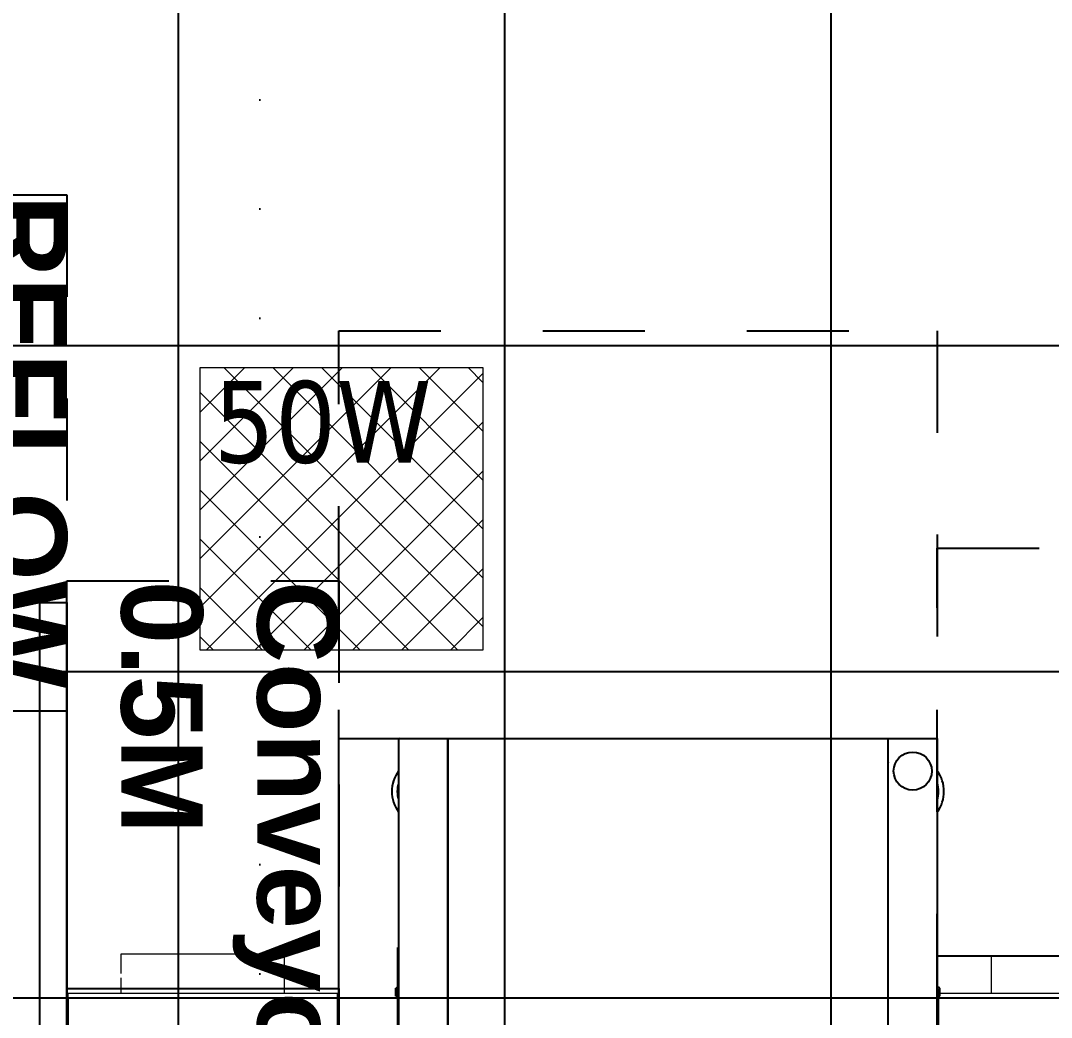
# Model space of a CAD drawing. Header units: centimetres. Extents: x 405564 to 502064, y 46284 to 60634.
# Drawn here: x 455470.7 to 455660.2, y 53059 to 53242.3 of the extents above; entities that cross this region are included whole.
import ezdxf
from ezdxf import colors
from ezdxf.entities.mleader import LeaderData, LeaderLine
from ezdxf.math import Vec2, Vec3
from ezdxf.xclip import XClip

# ---------------------------------------------------------------- set-up
doc = ezdxf.new("R2010")
doc.units = ezdxf.units.CM
doc.header["$XCLIPFRAME"] = 0
for name, pattern in [('3+1_3b$0$DASHED', [0.25, 0.125, -0.125]), ('ACAD_ISO07W100', [3, 0, -3]), ('DASHED', [19.05, 12.7, -6.35]), ('DOT', [0.25, 0, -0.25])]:
    doc.linetypes.add(name, pattern=pattern)
doc.layers.get('0').update_dxf_attribs({"color": 8, "lineweight": 9})
for name, color, linetype, lineweight in [('---___EB_draft00_ALTYAPI_helikoptermania', 8, 'Continuous', 0), ('0-KRCN-AYDINLATMA-130426', 8, 'Continuous', 9), ('0-KRCN-MİMARİ-220526', 8, 'Continuous', 9), ('OL_Ic', 8, 'Continuous', 9)]:
    doc.layers.add(name, color=color, linetype=linetype, lineweight=lineweight)
for name, color, linetype in [('---___EB_draft03_cihazlar', 8, 'Continuous'), ('0-KRCN-ASMATAVAN-130426', 8, 'Continuous'), ('AS_DOS_TERAS_UST', 8, 'ACAD_ISO07W100'), ('AS_DUV', 8, 'Continuous'), ('AS_PYZ_BINA', 8, 'Continuous')]:
    doc.layers.add(name, color=color, linetype=linetype)
doc.styles.add('Kalin02', font='arialbd.ttf')
doc.styles.add('Normal_ITL', font='swissi.ttf')
doc.styles.add('TAHOMA', font='tahoma.ttf')

# ---------------------------------------------------------------- blocks, each defined once
blk = doc.blocks.new('50W 60x60 cm  SIVA ALTI LED ARMATÜR')
at = {"layer": '0-KRCN-AYDINLATMA-130426'}
h = blk.add_hatch(dxfattribs=at)
h.set_pattern_fill('ANSI37', color=256, scale=0.2)
h.paths.add_polyline_path([(-2.6, 2.594), (2.6, 2.594), (2.6, -2.606), (-2.6, -2.606)])
for points in [[(-3, 2.994), (3, 2.994), (3, -3.007), (-3, -3.007)], [(-2.6, 2.594), (2.6, 2.594), (2.6, -2.606), (-2.6, -2.606)]]:
    blk.add_lwpolyline(points, close=True, dxfattribs=at)
at = {"layer": '0-KRCN-AYDINLATMA-130426', "insert": (-2.35, 2.344), "char_height": 1.5, "attachment_point": 1, "style": 'TAHOMA'}
blk.add_mtext_dynamic_manual_height_columns('{\\fTahoma|b0|i0|c162|p34;50W}', width=1.5, gutter_width=1.25, heights=[0], dxfattribs=at)
blk = doc.blocks.new('G$C27E741DA')
at = {"layer": '0-KRCN-AYDINLATMA-130426', "xscale": 10, "yscale": 10, "zscale": 10}
blk.add_blockref('50W 60x60 cm  SIVA ALTI LED ARMATÜR', (17465.68, 6018.55), dxfattribs=at)
blk = doc.blocks.new('REFLOW')
at = {"layer": '---___EB_draft03_cihazlar'}
for p, q in [((275624.62, -40403.96), (275473.62, -40403.96)), ((275473.62, -40868.96), (275473.62, -40403.96)), ((275493.62, -40403.96), (275493.62, -40868.96)), ((275624.62, -40408.96), (275473.62, -40408.96))]:
    blk.add_line(p, q, dxfattribs=at)
at = {"layer": '---___EB_draft03_cihazlar', "color": 1, "linetype": '3+1_3b$0$DASHED', "ltscale": 150}
blk.add_lwpolyline([(275398.62, -40403.96), (275699.62, -40403.96), (275699.62, -40868.96), (275398.62, -40868.96), (275398.62, -40403.96)], dxfattribs=at)
at = {"layer": '---___EB_draft03_cihazlar', "color": 1}
blk.add_lwpolyline([(275473.62, -40403.96), (275624.62, -40403.96), (275624.62, -40868.96), (275473.62, -40868.96), (275473.62, -40403.96)], dxfattribs=at)
at = {"layer": '---___EB_draft03_cihazlar', "insert": (275398.62, -40403.96), "char_height": 15, "attachment_point": 1, "style": 'Kalin02'}
blk.add_mtext_dynamic_manual_height_columns('REFLOW', width=590.7316, gutter_width=750, heights=[137.08], dxfattribs=at)
blk = doc.blocks.new('AOI')
at = {"layer": '---___EB_draft03_cihazlar', "linetype": 'Continuous'}
for p, q in [((274949.64, -39777.35), (275075.74, -39777.35)), ((274970.09, -39777.19), (275037.49, -39777.19)), ((275028.09, -39777.19), (275028.09, -39777.1)), ((275028.13, -39777.1), (275028.09, -39777.1)), ((275028.13, -39777.01), (275028.13, -39777.19)), ((275028.13, -39777.01), (275028.41, -39777.01)), ((275028.41, -39777.01), (275028.41, -39777.19)), ((275028.45, -39777.11), (275028.41, -39777.11)), ((275028.45, -39777.15), (275028.41, -39777.15)), ((275028.48, -39777.1), (275028.45, -39777.13)), ((275028.45, -39777.11), (275028.45, -39777.19)), ((275028.45, -39777.19), (275028.45, -39777.13)), ((275028.54, -39776.85), (275028.47, -39777.19)), ((275028.48, -39777.15), (275028.48, -39777.1)), ((275028.49, -39777.1), (275028.48, -39777.1)), ((275028.49, -39777.1), (275028.48, -39777.1)), ((275028.54, -39776.85), (275029.99, -39776.85)), ((275030.14, -39777), (275029.99, -39776.85)), ((275030.14, -39777), (275030.14, -39777.19)), ((275037.49, -39777.19), (275037.49, -39777.35)), ((275075.94, -39777.55), (275075.94, -39786.15)), ((275075.74, -39786.35), (274949.64, -39786.35)), ((275075.74, -39786.4), (275003.44, -39786.4)), ((275025.22, -39786.4), (275025.22, -39786.35)), ((275025.33, -39786.35), (275025.33, -39786.4)), ((275026.23, -39786.4), (275026.23, -39786.35)), ((275026.34, -39786.4), (275026.34, -39786.35)), ((275026.49, -39786.4), (275026.49, -39786.35)), ((275027.02, -39786.35), (275027.02, -39786.4)), ((275027.47, -39786.4), (275027.47, -39786.35)), ((275027.84, -39786.4), (275027.84, -39786.35)), ((275028.13, -39786.35), (275028.13, -39786.4)), ((275028.41, -39786.35), (275028.41, -39786.4)), ((275028.44, -39786.4), (275028.44, -39786.35)), ((275030.14, -39786.35), (275030.14, -39786.4)), ((275070.44, -39786.4), (275070.44, -39786.35)), ((275075.94, -39786.6), (275075.94, -39867.1)), ((274949.64, -39867.35), (275075.74, -39867.35)), ((275075.74, -39867.3), (275003.44, -39867.3)), ((275060.94, -39867.35), (275060.94, -39867.3)), ((275065.54, -39867.3), (275065.54, -39867.35)), ((275070.24, -39867.3), (275070.24, -39867.35)), ((275070.44, -39867.35), (275070.44, -39867.3)), ((275075.94, -39867.55), (275075.94, -39876.15)), ((275075.74, -39876.35), (274949.64, -39876.35)), ((275037.49, -39876.51), (275037.49, -39876.35)), ((275028.09, -39876.6), (275028.09, -39876.51)), ((275028.13, -39876.6), (275028.09, -39876.6)), ((275028.13, -39876.51), (275028.13, -39876.69)), ((275028.13, -39876.69), (275028.41, -39876.69)), ((275028.41, -39876.51), (275028.41, -39876.69)), ((275028.45, -39876.55), (275028.41, -39876.55)), ((275028.45, -39876.59), (275028.41, -39876.59)), ((275028.45, -39876.59), (275028.45, -39876.51)), ((275028.45, -39876.57), (275028.45, -39876.51)), ((275028.48, -39876.6), (275028.45, -39876.57)), ((275028.47, -39876.51), (275028.54, -39876.85)), ((275028.48, -39876.6), (275028.48, -39876.55)), ((275028.49, -39876.6), (275028.48, -39876.6)), ((275028.49, -39876.6), (275028.48, -39876.6)), ((275028.54, -39876.85), (275029.99, -39876.85)), ((275029.99, -39876.85), (275030.14, -39876.7)), ((275030.14, -39876.7), (275030.14, -39876.51))]:
    blk.add_line(p, q, dxfattribs=at)
at = {"layer": '---___EB_draft03_cihazlar', "color": 1, "linetype": '3+1_3b$0$DASHED', "ltscale": 150}
blk.add_lwpolyline([(274874.94, -39766.35), (275150.94, -39766.35), (275150.94, -39876.35), (274874.94, -39876.35)], close=True, dxfattribs=at)
at = {"layer": '---___EB_draft03_cihazlar', "color": 1}
blk.add_lwpolyline([(274949.94, -39766.35), (275075.94, -39766.35), (275075.94, -39876.35), (274949.94, -39876.35), (274949.94, -39766.35)], dxfattribs=at)
at = {"layer": '---___EB_draft03_cihazlar', "linetype": 'Continuous'}
blk.add_circle((275069.94, -39871.85), 3.5, dxfattribs=at)
for centre, radius, start, end in [((275029.39, -39777.35), 0.4, 23.7878, 156.2122), ((275029.39, -39777.35), 0.225, 46.0426, 133.9574), ((275029.39, -39777.35), 0.2, 53.1454, 126.8609), ((275066.19, -39782.6), 6.5, 53.9403, 126.0597), ((275066.19, -39782.6), 5.5, 73.027, 106.9261), ((275075.74, -39777.55), 0.2, 0, 90), ((275066.19, -39782.6), 6.5, 324.1813, 324.7056), ((275068.24, -39867.4), 0.35, 163.0656, 171.3861), ((275068.24, -39867.4), 0.21, 150, 165.731), ((275068.24, -39867.4), 0.21, 14.269, 30), ((275068.24, -39867.4), 0.35, 8.6139, 16.9344), ((275066.19, -39871.1), 6.5, 35.2944, 35.8187), ((275074.43, -39867.31), 0.2, 180, 192.505), ((275066.19, -39871.1), 6.5, 233.9403, 306.0597), ((275066.19, -39871.1), 5.5, 253.027, 286.9261), ((275075.74, -39876.15), 0.2, 270, 0), ((275029.39, -39876.35), 0.4, 203.6323, 336.3677), ((275029.39, -39876.35), 0.225, 225.9097, 314.0903), ((275029.39, -39876.35), 0.2, 255, 306.8546)]:
    blk.add_arc(centre, radius, start, end, dxfattribs=at)
blk.add_ellipse((275025.84, -39786.68), major_axis=(0.3, 0), ratio=0.999712, start_param=1.231318, end_param=1.910275, dxfattribs=at)
blk = doc.blocks.new('Conveyor0.5M')
at = {"layer": '---___EB_draft03_cihazlar', "linetype": 'Continuous', "lineweight": 15}
for p, q in [((276846.57, -40180.96), (276847.67, -40180.96)), ((276846.57, -40180.98), (276846.57, -40180.96)), ((276846.57, -40181.16), (276846.57, -40180.98)), ((276846.57, -40230.66), (276846.57, -40181.16)), ((276847.67, -40181.16), (276846.57, -40181.16)), ((276847.67, -40180.96), (276854.52, -40180.96)), ((276847.67, -40181.16), (276861.82, -40181.16)), ((276858.79, -40181.16), (276847.67, -40181.16)), ((276839.37, -40220.91), (276839.37, -40190.91)), ((276839.47, -40190.91), (276839.37, -40190.91)), ((276842.96, -40190.91), (276839.47, -40190.91)), ((276846.57, -40190.91), (276843.78, -40190.91)), ((276839.47, -40220.91), (276839.37, -40220.91)), ((276842.96, -40220.91), (276839.47, -40220.91)), ((276846.57, -40220.91), (276843.78, -40220.91)), ((276846.57, -40230.84), (276846.57, -40230.66)), ((276847.67, -40230.66), (276846.57, -40230.66)), ((276846.57, -40230.86), (276846.57, -40230.84)), ((276847.67, -40230.66), (276861.82, -40230.66)), ((276858.79, -40230.66), (276847.67, -40230.66)), ((276847.67, -40230.86), (276846.57, -40230.86)), ((276847.67, -40230.86), (276854.52, -40230.86))]:
    blk.add_line(p, q, dxfattribs=at)
at = {"layer": '---___EB_draft03_cihazlar', "color": 1, "linetype": '3+1_3b$0$DASHED', "ltscale": 150}
blk.add_lwpolyline([(276770.72, -40180.91), (277000.72, -40180.91), (277000.72, -40230.91), (276770.72, -40230.91), (276770.72, -40180.91)], dxfattribs=at)
at = {"layer": '---___EB_draft03_cihazlar', "color": 1}
blk.add_lwpolyline([(276845.72, -40180.91), (276925.72, -40180.91), (276925.72, -40230.91), (276845.72, -40230.91), (276845.72, -40180.91)], dxfattribs=at)
at = {"layer": '---___EB_draft03_cihazlar', "linetype": 'Continuous', "lineweight": 15}
for points, knots in [([(276846.57, -40181), (276846.57, -40181), (276846.57, -40181.02), (276846.57, -40180.99), (276846.57, -40180.96), (276846.57, -40180.96)], [0, 0, 0, 0, 0.052266, 0.883064, 1, 1, 1, 1]), ([(276846.57, -40230.86), (276846.57, -40230.86), (276846.57, -40230.83), (276846.57, -40230.8), (276846.57, -40230.81), (276846.57, -40230.81)], [0, 0, 0, 0, 0.116936, 0.947734, 1, 1, 1, 1])]:
    blk.add_open_spline(points, degree=3, knots=knots, dxfattribs=at)
at = {"layer": '---___EB_draft03_cihazlar', "insert": (276770.72, -40180.91), "char_height": 15, "attachment_point": 1, "style": 'Kalin02'}
blk.add_mtext_dynamic_manual_height_columns('Conveyor \\P0.5M', width=590.7316, gutter_width=750, heights=[137.08], dxfattribs=at)
blk = doc.blocks.new('RejectConveyor1M')
at = {"layer": '---___EB_draft03_cihazlar', "linetype": 'Continuous', "lineweight": 15}
for p, q in [((277095.36, -39826.95), (277095.36, -39727.45)), ((277088.51, -39817.2), (277088.51, -39737.2)), ((277092.57, -39817.2), (277088.51, -39817.2)), ((277095.36, -39817.2), (277092.57, -39817.2)), ((277095.36, -39827.12), (277095.36, -39826.95)), ((277096.46, -39826.95), (277095.36, -39826.95)), ((277095.36, -39827.15), (277095.36, -39827.12)), ((277096.46, -39827.15), (277095.36, -39827.15)), ((277096.46, -39826.95), (277110.61, -39826.95)), ((277107.57, -39826.95), (277096.46, -39826.95)), ((277096.46, -39827.15), (277103.31, -39827.15))]:
    blk.add_line(p, q, dxfattribs=at)
at = {"layer": '---___EB_draft03_cihazlar', "color": 1, "linetype": '3+1_3b$0$DASHED', "ltscale": 150}
blk.add_lwpolyline([(277013.51, -39727.2), (277249.51, -39727.2), (277249.51, -39827.2), (277013.51, -39827.2), (277013.51, -39727.2)], dxfattribs=at)
at = {"layer": '---___EB_draft03_cihazlar', "color": 1}
blk.add_lwpolyline([(277088.51, -39727.2), (277174.51, -39727.2), (277174.51, -39827.2), (277088.51, -39827.2), (277088.51, -39727.2)], dxfattribs=at)
at = {"layer": '---___EB_draft03_cihazlar', "linetype": 'Continuous', "lineweight": 15}
blk.add_open_spline([(277095.36, -39827.15), (277095.36, -39827.14), (277095.36, -39827.12), (277095.36, -39827.09), (277095.36, -39827.1), (277095.36, -39827.1)], degree=3, knots=[0, 0, 0, 0, 0.116936, 0.947734, 1, 1, 1, 1], dxfattribs=at)
blk = doc.blocks.new('OPK-site-surrounding-R01')
at = {"layer": '---___EB_draft00_ALTYAPI_helikoptermania', "linetype": 'DASHED', "ltscale": 10}
blk.add_lwpolyline([(-21668.13, -4404.86), (1451.36, 6572.38)], dxfattribs=at)
blk = doc.blocks.new('A$C6A10306C')
ref = blk.add_blockref('OPK-site-surrounding-R01', (5135.68, -3851.45))
XClip(ref).set_block_clipping_path([(-5135.679684336, -9648.5463532069), (26364.320315664, 3851.4536467931)])
blk = doc.blocks.new('A$Ca63a641c')
at = {"layer": 'AS_PYZ_BINA'}
ml = blk.add_multileader_mtext('Standard', dxfattribs=at)
ml.set_content('EST boyalı panel çit ve panel çit kapı (AS 51.101)', color=256, style='Normal_ITL')
ml.set_leader_properties()
ml.build(insert=Vec2(0, 0))
ml.multileader.update_dxf_attribs({"dogleg_length": 0.379, "arrow_head_size": 17.04, "scale": 75})
ctx = ml.context
ctx.base_point, ctx.scale, ctx.char_height, ctx.arrow_head_size, ctx.landing_gap_size, ctx.plane_origin = Vec3(140.51, 464.3), 75, 20, 17.04, 14.2, Vec3(92.51, 620.11)
notes = []
notes.append((ctx, [(0, (1, 1, 0), (112.11, 464.3), (1, 0), 28.4, [(0, [(68.5, 410)], 0, [])])]))
ctx.mtext.insert, ctx.mtext.width, ctx.mtext.flow_direction = Vec3(154.71, 477.51), 604.5634, 5
for ctx, leaders in notes:
    for number, flags, end, landing, length, lines in leaders:
        leader = LeaderData()
        leader.index, (leader.has_last_leader_line, leader.has_dogleg_vector, leader.attachment_direction) = number, flags
        leader.last_leader_point, leader.dogleg_vector, leader.dogleg_length = Vec3(end), Vec3(landing), length
        for number, points, colour, breaks in lines:
            line = LeaderLine()
            line.index, line.vertices, line.color, line.breaks = number, Vec3.list(points), colors.encode_raw_color(colour), breaks
            leader.lines.append(line)
        ctx.leaders.append(leader)
blk = doc.blocks.new('A$C85dec720')
at = {"layer": 'OL_Ic'}
blk.add_blockref('A$Ca63a641c', (5315.08, 5344.25, 28.4), dxfattribs=at)
blk = doc.blocks.new('A$C6A10300A')
at = {"layer": 'AS_DOS_TERAS_UST', "linetype": 'DOT', "ltscale": 80}
blk.add_line((17450.68, -8451.45), (17450.68, -7201.45), dxfattribs=at)
at = {"layer": '---___EB_draft03_cihazlar'}
for name, p, rotation in [('REFLOW', (57819.14, 267974.88), 270), ('AOI', (-22301.17, -282599.69), 90), ('RejectConveyor1M', (57402.38, 269524.76), 270), ('Conveyor0.5M', (57646.09, 269275.98), 270)]:
    blk.add_blockref(name, p, dxfattribs=dict(at, rotation=rotation))
at = {"layer": 'AS_DUV'}
ref = blk.add_blockref('A$C85dec720', (28900.96, -17748.98), dxfattribs=dict(at, rotation=105.0255580063709))
XClip(ref).set_block_clipping_path([(6220.3367769278, 6783.7313721173), (4126.4071464743, -1017.0000000052), (7354.8298234051, -1883.5969356479), (9448.7594538586, 5917.1344364745)])

msp = doc.modelspace()

# ---------------------------------------------------------------- linework, layer by layer
at = {"layer": '0-KRCN-ASMATAVAN-130426'}
for p, q in [((455499.75, 52222.56), (455499.75, 53422.56)), ((455559.75, 52222.56), (455559.75, 53422.56)), ((455619.75, 52222.56), (455619.75, 53422.56)), ((454959.75, 53182.56), (455739.75, 53182.56)), ((454959.75, 53122.56), (455739.75, 53122.56)), ((454959.75, 53062.56), (455739.75, 53062.56))]:
    msp.add_line(p, q, dxfattribs=at)

# ---------------------------------------------------------------- block references
at = {"layer": '0-KRCN-AYDINLATMA-130426'}
msp.add_blockref('G$C27E741DA', (438064.07, 47134.02), dxfattribs=at)

# ---------------------------------------------------------------- next in the draw order: block references
at = {"layer": '0-KRCN-MİMARİ-220526'}
msp.add_blockref('A$C6A10300A', (438064.07, 60634.02), dxfattribs=at)

# ---------------------------------------------------------------- next in the draw order: block references
msp.add_blockref('A$C6A10306C', (470564.07, 60634.02), dxfattribs=at)

doc.saveas('drawing.dxf')
